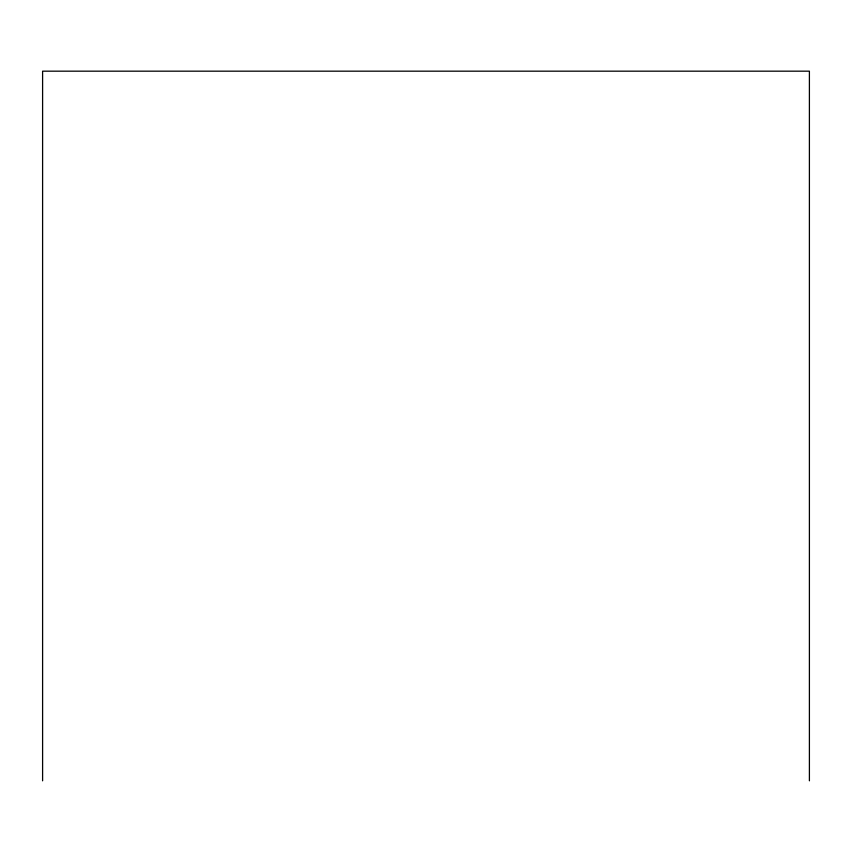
<?xml version="1.0" encoding="UTF-8"?>
<svg xmlns="http://www.w3.org/2000/svg" width="852" height="852" viewBox="0 0 852 852"><rect width="100%" height="100%" fill="white"/><g stroke="black" fill="none" stroke-linecap="round" stroke-linejoin="round"><path stroke-width="1.28" d="M809.4 780.826L809.4 71.174L42.6 71.174L42.6 780.826"/></g></svg>
